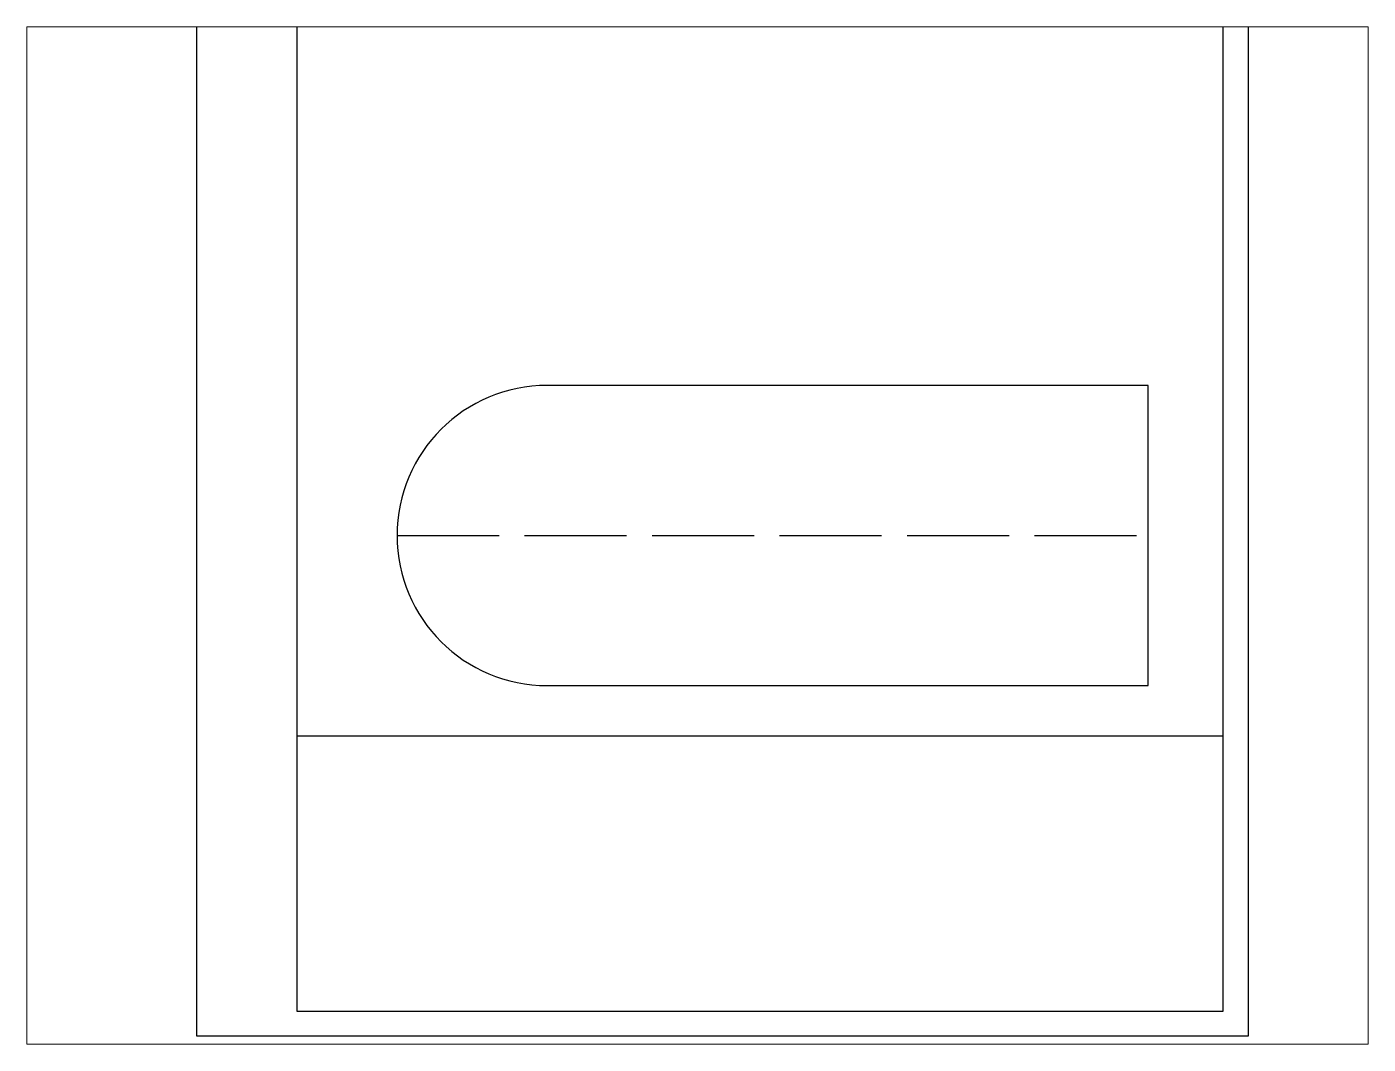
# Paper-space layout 'Лист2' of a CAD drawing. Header units: millimetres. Extents: x 26 to 231, y 20 to 176.
# The model-space entities are those that its viewports show. They can reach past a viewport. Long polylines and large blocks are cut down to what shows.
import ezdxf

# ---------------------------------------------------------------- set-up
doc = ezdxf.new("R2010")
doc.units = ezdxf.units.MM
doc.linetypes.add('ACAD_ISO02W100', pattern=[15, 12, -3])

msp = doc.modelspace()

# ---------------------------------------------------------------- linework, layer by layer
for p, q in [((0, 0), (0, 297)), ((210, 297), (210, 0)), ((190, 130), (70, 130)), ((190, 70), (190, 130)), ((70, 70), (190, 70)), ((20, 60), (205, 60)), ((210, 0), (0, 0))]:
    msp.add_line(p, q)
at = {"linetype": 'ACAD_ISO02W100'}
msp.add_line((40, 100), (190, 100), dxfattribs=at)
msp.add_lwpolyline([(20, 5), (205, 5), (205, 292), (20, 292)], close=True)
msp.add_arc((70, 100), 30, 90, 270)

psp = doc.layouts.new('Лист2')

# ---------------------------------------------------------------- viewports
at = {"layer": '0'}
psp.add_viewport(center=(128.5, 97.5), size=(205.6, 156), view_center_point=(100, 100), view_height=203.2571, dxfattribs=at)

doc.saveas('drawing.dxf')
